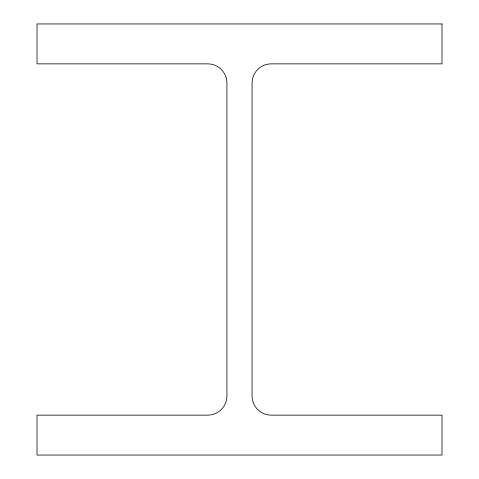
<?xml version="1.0" encoding="UTF-8"?>
<svg xmlns="http://www.w3.org/2000/svg" width="479" height="479" viewBox="0 0 479 479"><rect width="100%" height="100%" fill="white"/><g stroke="black" fill="none" stroke-linecap="round" stroke-linejoin="round"><path stroke-width="0.72" d="M441.991 23.95L37.009 23.95L37.009 63.857L207.724 63.857A19.214 19.214 0 0 1 226.938 83.071L226.938 395.929A19.214 19.214 0 0 1 207.724 415.143L37.009 415.143L37.009 455.05L441.991 455.05L441.991 415.143L271.276 415.143A19.214 19.214 0 0 1 252.062 395.929L252.062 83.071A19.214 19.214 0 0 1 271.276 63.857L441.991 63.857L441.991 23.95"/></g></svg>
